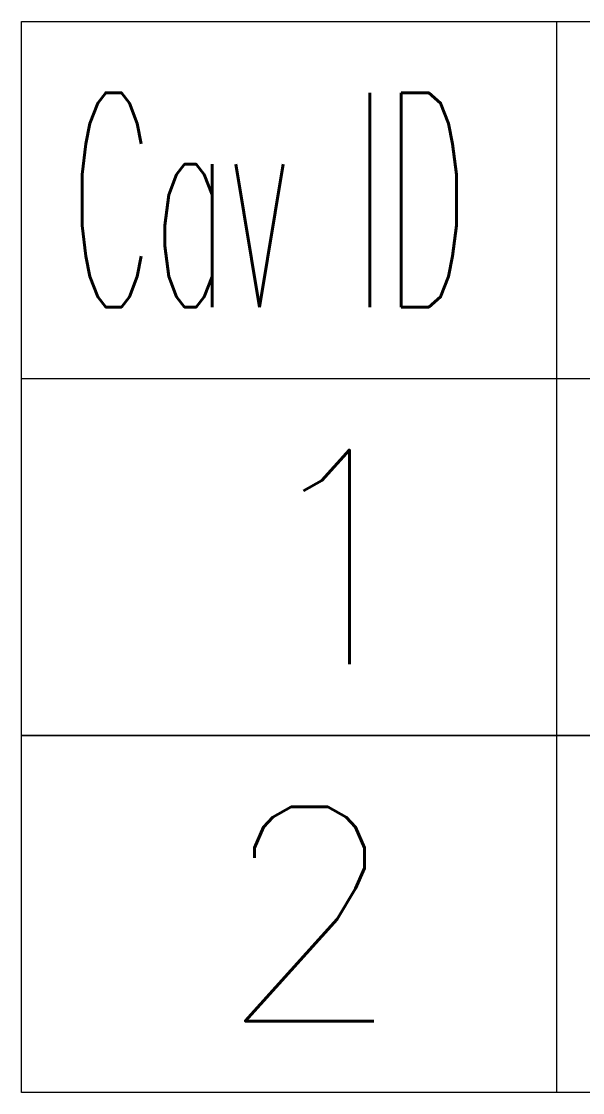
# Model space of a CAD drawing. Header units: inches. Extents: x 47316 to 59086, y 3141 to 11743.
# Drawn here: x 51612.93 to 51620.79, y 6322.53 to 6337.53 of the extents above; entities that cross this region are included whole.
import ezdxf

# ---------------------------------------------------------------- set-up
doc = ezdxf.new("R2010")
doc.units = ezdxf.units.IN
doc.header["$MEASUREMENT"] = 0
doc.styles.get("Standard").update_dxf_attribs({"font": ''})
doc.styles.get('Standard').set_extended_font_data('SimSun')

msp = doc.modelspace()

# ---------------------------------------------------------------- linework, layer by layer
at = {"color": 0, "linetype": 'Continuous', "lineweight": 15}
for p, q in [((51612.929, 6337.529), (51695.429, 6337.529)), ((51612.929, 6332.529), (51612.929, 6337.529)), ((51612.929, 6332.529), (51695.429, 6332.529))]:
    msp.add_line(p, q, dxfattribs=at)
at = {"color": 7, "linetype": 'Continuous', "lineweight": 15}
msp.add_line((51620.429, 6332.529), (51620.429, 6337.529), dxfattribs=at)
at = {"color": 102, "linetype": 'Continuous', "lineweight": 15}
for p, q in [((51620.429, 6327.529), (51620.429, 6332.529)), ((51620.429, 6322.529), (51620.429, 6327.529))]:
    msp.add_line(p, q, dxfattribs=at)
at = {"color": 0, "linetype": 'Continuous', "lineweight": 15}
for points in [[(51612.929, 6327.529), (51612.929, 6332.529), (51695.429, 6332.529), (51695.429, 6327.529)], [(51612.929, 6322.529), (51612.929, 6327.529), (51695.429, 6327.529), (51695.429, 6322.529)]]:
    msp.add_lwpolyline(points, close=True, dxfattribs=at)

# ---------------------------------------------------------------- texts
at = {"color": 7, "linetype": 'Continuous', "lineweight": 15, "char_height": 3, "attachment_point": 1}
for s, insert, width in [('\\Fromans.shx;\\W0.4292452830;\\T1.0000000000;\\o\\lCav ID', (51613.613, 6336.529), 6.5), ('\\Fromans.shx;\\W1.0000000000;\\T1.0000000000;\\o\\l1', (51616.108, 6331.529), 2.85714), ('\\Fromans.shx;\\W1.0000000000;\\T1.0000000000;\\o\\l2', (51615.679, 6326.529), 2.85714)]:
    msp.add_mtext(s, dxfattribs=dict(at, insert=insert, width=width))

doc.saveas('drawing.dxf')
